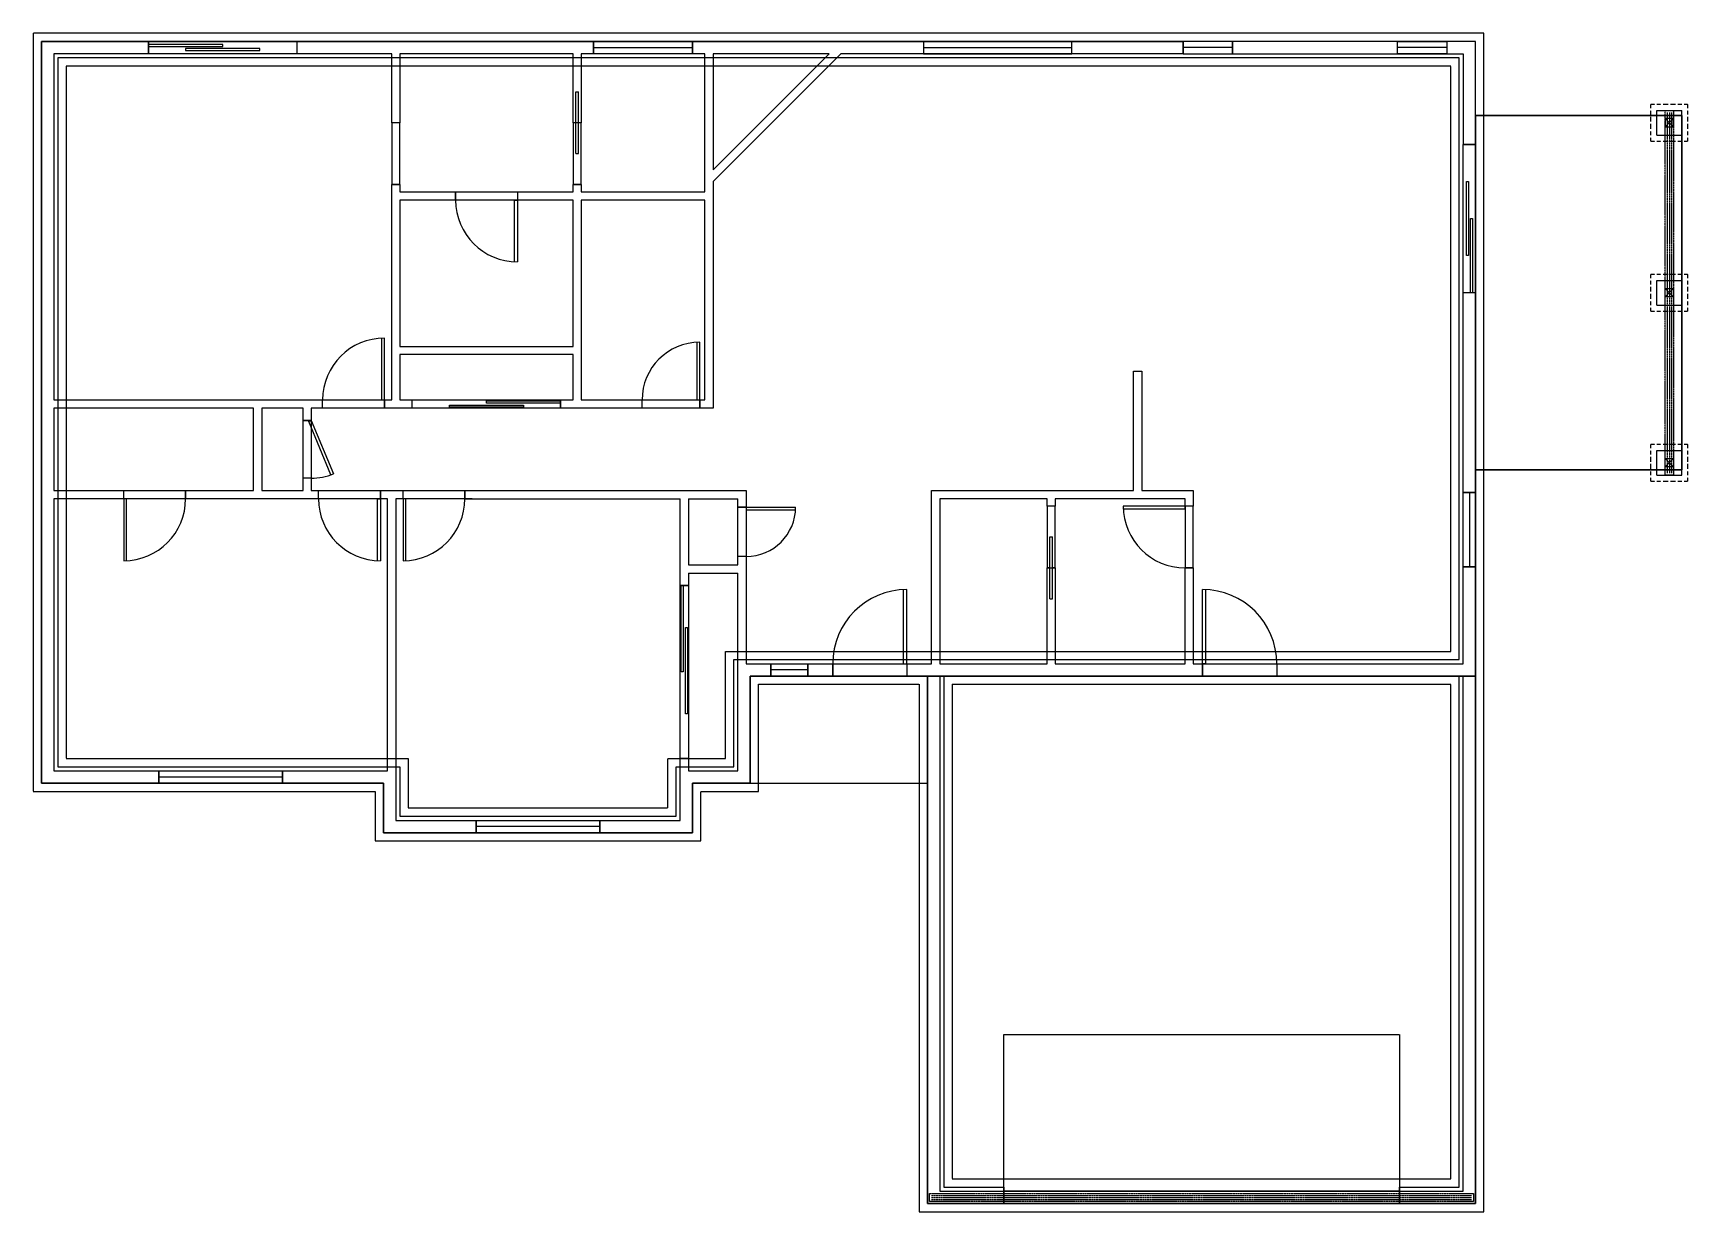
# Model space of a CAD drawing. Header units: millimetres. Extents: x -653 to 150, y -221 to 351.
import ezdxf

# ---------------------------------------------------------------- set-up
doc = ezdxf.new("R2010")
doc.units = ezdxf.units.MM
doc.linetypes.add('xref-Bishop-Overland-08$0$CENTER2', pattern=[1.125, 0.75, -0.125, 0.125, -0.125])
doc.linetypes.add('xref-Bishop-Overland-08$0$DASHED2', pattern=[0.375, 0.25, -0.125])
for name, color, linetype in [('xref-Bishop-Overland-08$0$A-FOOTPRINT', 5, 'Continuous'), ('xref-Bishop-Overland-08$0$A-GARAGE-DOOR', 1, 'xref-Bishop-Overland-08$0$DASHED2'), ('xref-Bishop-Overland-08$0$A-HEADER', 30, 'Continuous'), ('xref-Bishop-Overland-08$0$A-OPENING', 1, 'Continuous'), ('xref-Bishop-Overland-08$0$A-WALL', 54, 'Continuous'), ('xref-Bishop-Overland-08$0$R-BEAM', 1, 'xref-Bishop-Overland-08$0$CENTER2'), ('xref-Bishop-Overland-08$0$S-FOOTER', 9, 'xref-Bishop-Overland-08$0$DASHED2'), ('xref-Bishop-Overland-08$0$S-SLAB', 9, 'Continuous'), ('xref-Bishop-Overland-08$0$S-STEM-WALL', 8, 'Continuous')]:
    doc.layers.add(name, color=color, linetype=linetype)

msp = doc.modelspace()

# ---------------------------------------------------------------- linework, layer by layer
at = {"layer": 'xref-Bishop-Overland-08$0$A-FOOTPRINT'}
msp.add_line((-218.77, 39.37), (47.23, 39.37), dxfattribs=at)
for points in [[(47.23, 39.37), (47.23, 347.37), (-194.77, 347.37), (-194.77, 347.37), (-246.77, 347.37), (-246.77, 347.37), (-648.77, 347.37), (-648.77, -12.63), (-482.77, -12.63), (-482.77, -36.63), (-332.77, -36.63), (-332.77, -12.63), (-304.77, -12.63), (-304.77, 39.37), (-218.77, 39.37), (-149.01, 39.37)], [(147.23, 311.37), (47.23, 311.37), (47.23, 139.37), (147.23, 139.37)], [(-218.77, 39.37), (-304.77, 39.37), (-304.77, -12.63), (-218.77, -12.63)], [(47.23, 39.37), (-218.77, 39.37), (-218.77, -216.63), (47.23, -216.63)]]:
    msp.add_lwpolyline(points, close=True, dxfattribs=at)
at = {"layer": 'xref-Bishop-Overland-08$0$A-GARAGE-DOOR'}
msp.add_lwpolyline([(10.23, -210.63), (-181.77, -210.63), (-181.77, -134.55), (10.23, -134.55)], close=True, dxfattribs=at)
at = {"layer": 'xref-Bishop-Overland-08$0$A-HEADER'}
for points in [[(-524.77, 341.37), (-596.77, 341.37), (-596.77, 347.37), (-524.77, 347.37)], [(-332.77, 341.37), (-380.77, 341.37), (-380.77, 347.37), (-332.77, 347.37)], [(-220.77, 341.37), (-148.77, 341.37), (-148.77, 347.37), (-220.77, 347.37)], [(-94.77, 347.37), (-94.77, 341.37), (-70.77, 341.37), (-70.77, 347.37)], [(33.23, 347.37), (33.23, 341.37), (9.23, 341.37), (9.23, 347.37)], [(-474.77, 307.87), (-478.77, 307.87), (-478.77, 277.87), (-474.77, 277.87)], [(-390.77, 277.87), (-386.77, 277.87), (-386.77, 307.87), (-390.77, 307.87)], [(41.23, 225.37), (41.23, 297.37), (47.23, 297.37), (47.23, 225.37)], [(-417.77, 270.37), (-447.77, 270.37), (-447.77, 274.37), (-417.77, 274.37)], [(-482.27, 169.37), (-512.27, 169.37), (-512.27, 173.37), (-482.27, 173.37)], [(-396.77, 169.37), (-468.77, 169.37), (-468.77, 173.37), (-396.77, 173.37)], [(-329.27, 169.37), (-357.27, 169.37), (-357.27, 173.37), (-329.27, 173.37)], [(-517.77, 135.37), (-521.77, 135.37), (-521.77, 163.37), (-517.77, 163.37)], [(-578.77, 125.37), (-608.77, 125.37), (-608.77, 129.37), (-578.77, 129.37)], [(-484.27, 125.37), (-514.27, 125.37), (-514.27, 129.37), (-484.27, 129.37)], [(-443.27, 125.37), (-473.27, 125.37), (-473.27, 129.37), (-443.27, 129.37)], [(-306.77, 97.37), (-310.77, 97.37), (-310.77, 121.37), (-306.77, 121.37)], [(-160.77, 91.87), (-156.77, 91.87), (-156.77, 121.87), (-160.77, 121.87)], [(-93.77, 91.87), (-89.77, 91.87), (-89.77, 121.87), (-93.77, 121.87)], [(47.23, 92.37), (41.23, 92.37), (41.23, 128.37), (47.23, 128.37)], [(-334.77, -0.63), (-338.77, -0.63), (-338.77, 83.37), (-334.77, 83.37)], [(-276.77, 39.37), (-294.77, 39.37), (-294.77, 45.37), (-276.77, 45.37)], [(-228.77, 39.37), (-264.77, 39.37), (-264.77, 45.37), (-228.77, 45.37)], [(-49.27, 39.37), (-85.27, 39.37), (-85.27, 45.37), (-49.27, 45.37)], [(-531.77, -12.63), (-591.77, -12.63), (-591.77, -6.63), (-531.77, -6.63)], [(-377.77, -36.63), (-437.77, -36.63), (-437.77, -30.63), (-377.77, -30.63)], [(10.23, -216.63), (-181.77, -216.63), (-181.77, -210.63), (10.23, -210.63)]]:
    msp.add_lwpolyline(points, close=True, dxfattribs=at)
at = {"layer": 'xref-Bishop-Overland-08$0$A-OPENING'}
for p, q in [((-524.77, 347.37), (-596.77, 347.37)), ((-596.77, 347.37), (-596.77, 341.37)), ((-560.77, 345.87), (-596.77, 345.87)), ((-596.77, 345.87), (-596.77, 344.87)), ((-560.77, 344.87), (-560.77, 345.87)), ((-524.77, 347.37), (-524.77, 341.37)), ((-380.77, 347.37), (-332.77, 347.37)), ((-380.77, 347.37), (-380.77, 341.37)), ((-332.77, 341.37), (-332.77, 347.37)), ((-220.77, 347.37), (-148.77, 347.37)), ((-220.77, 347.37), (-220.77, 341.37)), ((-148.77, 341.37), (-148.77, 347.37)), ((-70.77, 347.37), (-94.77, 347.37)), ((-94.77, 341.37), (-94.77, 347.37)), ((-70.77, 347.37), (-70.77, 341.37)), ((33.23, 347.37), (9.23, 347.37)), ((9.23, 341.37), (9.23, 347.37)), ((33.23, 347.37), (33.23, 341.37)), ((-596.77, 344.87), (-560.77, 344.87)), ((-542.77, 343.87), (-578.77, 343.87)), ((-578.77, 343.87), (-578.77, 342.87)), ((-578.77, 342.87), (-542.77, 342.87)), ((-542.77, 342.87), (-542.77, 343.87)), ((-380.77, 344.37), (-332.77, 344.37)), ((-332.77, 341.37), (-380.77, 341.37)), ((-220.77, 344.37), (-148.77, 344.37)), ((-148.77, 341.37), (-220.77, 341.37)), ((-70.77, 344.37), (-94.77, 344.37)), ((-94.77, 341.37), (-70.77, 341.37)), ((33.23, 344.37), (9.23, 344.37)), ((9.23, 341.37), (33.23, 341.37)), ((-389.46, 292.87), (-389.46, 322.87)), ((-389.46, 322.87), (-388.09, 322.87)), ((-388.09, 292.87), (-388.09, 322.87)), ((-474.77, 307.87), (-478.77, 307.87)), ((-389.77, 307.87), (-390.77, 307.87)), ((-386.77, 307.87), (-387.77, 307.87)), ((47.23, 297.37), (41.23, 297.37)), ((47.23, 297.37), (47.23, 225.37)), ((-389.46, 292.87), (-388.09, 292.87)), ((-474.77, 277.87), (-478.77, 277.87)), ((-447.77, 274.37), (-447.77, 270.37)), ((-417.77, 274.37), (-417.77, 270.37)), ((-386.77, 277.87), (-390.77, 277.87)), ((42.73, 243.37), (42.73, 279.37)), ((42.73, 279.37), (43.73, 279.37)), ((43.73, 279.37), (43.73, 243.37)), ((-419.15, 240.37), (-419.15, 270.37)), ((-419.15, 270.37), (-417.77, 270.37)), ((-417.77, 270.37), (-417.77, 240.37)), ((44.73, 225.37), (44.73, 261.37)), ((44.73, 261.37), (45.73, 261.37)), ((45.73, 261.37), (45.73, 225.37)), ((43.73, 243.37), (42.73, 243.37)), ((47.23, 225.37), (41.23, 225.37)), ((45.73, 225.37), (44.73, 225.37)), ((-483.65, 203.37), (-483.65, 173.37)), ((-482.27, 173.37), (-482.27, 203.37)), ((-330.65, 201.33), (-330.65, 173.37)), ((-329.27, 173.37), (-329.27, 201.37)), ((-512.27, 169.37), (-512.27, 173.37)), ((-483.65, 173.37), (-482.27, 173.37)), ((-482.27, 169.37), (-482.27, 173.37)), ((-468.77, 169.37), (-468.77, 173.37)), ((-450.77, 170.87), (-414.77, 170.87)), ((-450.77, 169.87), (-450.77, 170.87)), ((-414.77, 169.87), (-450.77, 169.87)), ((-432.77, 172.87), (-396.77, 172.87)), ((-432.77, 171.87), (-432.77, 172.87)), ((-396.77, 171.87), (-432.77, 171.87)), ((-414.77, 170.87), (-414.77, 169.87)), ((-396.77, 169.37), (-396.77, 173.37)), ((-396.77, 172.87), (-396.77, 171.87)), ((-357.27, 169.37), (-357.27, 173.37)), ((-330.65, 173.37), (-329.27, 173.37)), ((-329.27, 169.37), (-329.27, 173.37)), ((-517.77, 163.37), (-521.77, 163.37)), ((-519.04, 162.84), (-517.77, 163.37)), ((-508.33, 136.97), (-519.04, 162.84)), ((-517.77, 163.37), (-507.06, 137.5)), ((-608.77, 125.37), (-608.77, 129.37)), ((-578.77, 125.37), (-578.77, 129.37)), ((-517.77, 135.37), (-521.77, 135.37)), ((-514.27, 125.37), (-514.27, 129.37)), ((-484.27, 125.37), (-484.27, 129.37)), ((-473.27, 125.37), (-473.27, 129.37)), ((-443.27, 125.37), (-443.27, 129.37)), ((-608.77, 125.37), (-608.77, 95.37)), ((-607.4, 125.37), (-608.77, 125.37)), ((-607.4, 95.37), (-607.4, 125.37)), ((-485.65, 95.37), (-485.65, 125.37)), ((-485.65, 125.37), (-484.27, 125.37)), ((-484.27, 125.37), (-484.27, 95.37)), ((-473.27, 125.37), (-473.27, 95.37)), ((-471.9, 125.37), (-473.27, 125.37)), ((-471.9, 95.37), (-471.9, 125.37)), ((-306.77, 121.37), (-282.77, 121.37)), ((-306.77, 121.37), (-306.77, 119.99)), ((-156.77, 121.87), (-160.77, 121.87)), ((-93.77, 121.87), (-123.77, 121.87)), ((-123.77, 120.49), (-93.77, 120.49)), ((-89.77, 121.87), (-93.77, 121.87)), ((-93.77, 120.49), (-93.77, 121.87)), ((41.23, 92.37), (41.23, 128.37)), ((47.23, 128.37), (41.23, 128.37)), ((44.23, 128.37), (44.23, 92.37)), ((47.23, 128.37), (47.23, 92.37)), ((-306.77, 119.99), (-282.81, 119.99)), ((-159.46, 106.87), (-158.09, 106.87)), ((-159.46, 76.87), (-159.46, 106.87)), ((-158.09, 76.87), (-158.09, 106.87)), ((-159.77, 91.87), (-160.77, 91.87)), ((-156.77, 91.87), (-157.77, 91.87)), ((-89.77, 91.87), (-93.77, 91.87)), ((41.23, 92.37), (47.23, 92.37)), ((-334.77, 83.37), (-338.77, 83.37)), ((-230.52, 81.37), (-230.52, 45.37)), ((-228.77, 45.37), (-228.77, 81.37)), ((-85.27, 45.37), (-85.27, 81.37)), ((-83.9, 81.37), (-83.9, 45.37)), ((-159.46, 76.87), (-158.09, 76.87)), ((-294.77, 45.37), (-276.77, 45.37)), ((-294.77, 45.37), (-294.77, 39.37)), ((-276.77, 42.37), (-294.77, 42.37)), ((-276.77, 39.37), (-276.77, 45.37)), ((-264.77, 45.37), (-264.77, 39.37)), ((-230.52, 45.37), (-228.77, 45.37)), ((-228.77, 45.37), (-228.77, 39.37)), ((-85.27, 45.37), (-85.27, 39.37)), ((-83.9, 45.37), (-85.27, 45.37)), ((-49.27, 45.37), (-49.27, 39.37)), ((-276.77, 39.37), (-294.77, 39.37)), ((-228.77, 39.37), (-264.77, 39.37)), ((-49.27, 39.37), (-85.27, 39.37)), ((-591.77, -6.63), (-531.77, -6.63)), ((-591.77, -6.63), (-591.77, -12.63)), ((-531.77, -12.63), (-531.77, -6.63)), ((-334.77, -0.63), (-338.77, -0.63)), ((-531.77, -9.63), (-591.77, -9.63)), ((-531.77, -12.63), (-591.77, -12.63)), ((-437.77, -30.63), (-377.77, -30.63)), ((-437.77, -30.63), (-437.77, -36.63)), ((-377.77, -36.63), (-377.77, -30.63)), ((-377.77, -33.63), (-437.77, -33.63)), ((-377.77, -36.63), (-437.77, -36.63))]:
    msp.add_line(p, q, dxfattribs=at)
for points in [[(-338.27, 83.37), (-337.27, 83.37), (-337.27, 41.45), (-338.27, 41.45)], [(-335.27, 20.98), (-336.27, 20.98), (-336.27, 62.98), (-335.27, 62.98)]]:
    msp.add_lwpolyline(points, close=True, dxfattribs=at)
msp.add_lwpolyline([(10.23, -210.63), (10.23, -216.63), (-181.77, -216.63), (-181.77, -210.63)], dxfattribs=at)
for centre, radius, start, end in [((-417.77, 270.37), 30, 180, 270), ((-482.27, 173.37), 30, 90, 180), ((-329.27, 173.37), 28, 90, 180), ((-517.77, 163.37), 28, 270, 292.5), ((-608.77, 125.37), 30, 270, 0), ((-484.27, 125.37), 30, 180, 270), ((-473.27, 125.37), 30, 270, 0), ((-306.77, 121.37), 24, 270, 0), ((-93.77, 121.87), 30, 180, 270), ((-228.77, 45.37), 36, 90, 180), ((-85.27, 45.37), 36, 0, 90)]:
    msp.add_arc(centre, radius, start, end, dxfattribs=at)
at = {"layer": 'xref-Bishop-Overland-08$0$A-WALL'}
for p, q in [((-648.77, -12.63), (-648.77, 347.37)), ((-648.77, 347.37), (-596.77, 347.37)), ((-524.77, 347.37), (-380.77, 347.37)), ((-332.77, 347.37), (-220.77, 347.37)), ((-246.77, 347.37), (-246.77, 347.37)), ((-148.77, 347.37), (-94.77, 347.37)), ((9.23, 347.37), (-70.77, 347.37)), ((47.23, 347.37), (33.23, 347.37)), ((47.23, 297.37), (47.23, 347.37)), ((-642.77, 341.37), (-642.77, 173.37)), ((-596.77, 341.37), (-642.77, 341.37)), ((-478.77, 341.37), (-524.77, 341.37)), ((-478.77, 307.87), (-478.77, 341.37)), ((-474.77, 341.37), (-474.77, 307.87)), ((-390.77, 341.37), (-474.77, 341.37)), ((-390.77, 307.87), (-390.77, 341.37)), ((-386.77, 341.37), (-386.77, 307.87)), ((-380.77, 341.37), (-386.77, 341.37)), ((-326.77, 341.37), (-332.77, 341.37)), ((-326.77, 274.37), (-326.77, 341.37)), ((-322.77, 341.37), (-322.77, 285.02)), ((-260.77, 341.37), (-322.77, 279.37)), ((-322.77, 285.02), (-266.43, 341.37)), ((-322.77, 341.37), (-322.77, 285.02)), ((-266.43, 341.37), (-322.77, 341.37)), ((-266.43, 341.37), (-322.77, 341.37)), ((-220.77, 341.37), (-260.77, 341.37)), ((-94.77, 341.37), (-148.77, 341.37)), ((-70.77, 341.37), (9.23, 341.37)), ((33.23, 341.37), (41.23, 341.37)), ((41.23, 341.37), (41.23, 297.37)), ((139.23, 305.87), (143.23, 309.87)), ((143.23, 305.87), (139.23, 309.87)), ((139.23, 305.87), (143.23, 309.87)), ((143.23, 305.87), (139.23, 309.87)), ((-478.77, 173.37), (-478.77, 277.87)), ((-474.77, 277.87), (-474.77, 274.37)), ((-474.77, 274.37), (-447.77, 274.37)), ((-417.77, 274.37), (-390.77, 274.37)), ((-390.77, 274.37), (-390.77, 277.87)), ((-386.77, 277.87), (-386.77, 274.37)), ((-386.77, 274.37), (-326.77, 274.37)), ((-322.77, 279.37), (-322.77, 169.37)), ((-474.77, 270.37), (-474.77, 199.37)), ((-447.77, 270.37), (-474.77, 270.37)), ((-390.77, 270.37), (-417.77, 270.37)), ((-390.77, 199.37), (-390.77, 270.37)), ((-386.77, 270.37), (-386.77, 173.37)), ((-326.77, 270.37), (-386.77, 270.37)), ((-326.77, 173.37), (-326.77, 270.37)), ((41.23, 128.37), (41.23, 225.37)), ((47.23, 225.37), (47.23, 128.37)), ((143.23, 227.37), (139.23, 223.37)), ((139.23, 227.37), (143.23, 223.37)), ((139.23, 227.37), (143.23, 223.37)), ((143.23, 227.37), (139.23, 223.37)), ((-474.77, 199.37), (-390.77, 199.37)), ((-390.77, 195.37), (-474.77, 195.37)), ((-474.77, 195.37), (-474.77, 173.37)), ((-390.77, 173.37), (-390.77, 195.37)), ((-118.77, 129.37), (-118.77, 187.37)), ((-118.77, 187.37), (-114.77, 187.37)), ((-114.77, 187.37), (-114.77, 129.37)), ((-642.77, 173.37), (-512.27, 173.37)), ((-545.77, 169.37), (-642.77, 169.37)), ((-642.77, 169.37), (-642.77, 129.37)), ((-545.77, 129.37), (-545.77, 169.37)), ((-541.77, 169.37), (-541.77, 129.37)), ((-521.77, 169.37), (-541.77, 169.37)), ((-521.77, 163.37), (-521.77, 169.37)), ((-512.27, 169.37), (-517.77, 169.37)), ((-517.77, 169.37), (-517.77, 163.37)), ((-482.27, 173.37), (-478.77, 173.37)), ((-476.77, 169.37), (-482.27, 169.37)), ((-468.77, 169.37), (-476.77, 169.37)), ((-474.77, 173.37), (-468.77, 173.37)), ((-396.77, 173.37), (-390.77, 173.37)), ((-357.27, 169.37), (-396.77, 169.37)), ((-386.77, 173.37), (-357.27, 173.37)), ((-329.27, 173.37), (-326.77, 173.37)), ((-322.77, 169.37), (-329.27, 169.37)), ((143.23, 144.87), (139.23, 140.87)), ((139.23, 144.87), (143.23, 140.87)), ((143.23, 144.87), (139.23, 140.87)), ((139.23, 144.87), (143.23, 140.87)), ((-642.77, 129.37), (-608.77, 129.37)), ((-578.77, 129.37), (-545.77, 129.37)), ((-541.77, 129.37), (-521.77, 129.37)), ((-521.77, 129.37), (-521.77, 135.37)), ((-517.77, 135.37), (-517.77, 129.37)), ((-517.77, 129.37), (-514.27, 129.37)), ((-484.27, 129.37), (-478.77, 129.37)), ((-478.77, 129.37), (-473.27, 129.37)), ((-443.27, 129.37), (-306.77, 129.37)), ((-306.77, 129.37), (-306.77, 121.37)), ((-216.77, 45.37), (-216.77, 129.37)), ((-216.77, 129.37), (-118.77, 129.37)), ((-114.77, 129.37), (-89.77, 129.37)), ((-89.77, 129.37), (-89.77, 121.87)), ((-642.77, 125.37), (-642.77, -6.63)), ((-608.77, 125.37), (-642.77, 125.37)), ((-514.27, 125.37), (-578.77, 125.37)), ((-480.77, 125.37), (-484.27, 125.37)), ((-480.77, -6.63), (-480.77, 125.37)), ((-476.77, 125.37), (-476.77, -12.63)), ((-473.27, 125.37), (-476.77, 125.37)), ((-439.77, 125.37), (-443.27, 125.37)), ((-443.27, 125.37), (-338.77, 125.37)), ((-338.77, 83.37), (-338.77, 125.37)), ((-334.77, 125.37), (-334.77, 93.37)), ((-334.77, 125.37), (-310.77, 125.37)), ((-310.77, 121.37), (-310.77, 125.37)), ((-306.77, 121.37), (-310.77, 121.37)), ((-212.77, 125.37), (-212.77, 45.37)), ((-160.77, 125.37), (-212.77, 125.37)), ((-160.77, 121.87), (-160.77, 125.37)), ((-93.77, 125.37), (-156.77, 125.37)), ((-156.77, 125.37), (-156.77, 121.87)), ((-93.77, 121.87), (-93.77, 125.37)), ((-310.77, 93.37), (-310.77, 97.37)), ((-306.77, 97.37), (-310.77, 97.37)), ((-306.77, 97.37), (-306.77, 45.37)), ((-334.77, 93.37), (-310.77, 93.37)), ((-334.77, 89.37), (-310.77, 89.37)), ((-334.77, 89.37), (-334.77, 83.37)), ((-310.77, -6.63), (-310.77, 89.37)), ((-160.77, 45.37), (-160.77, 91.87)), ((-156.77, 91.87), (-156.77, 45.37)), ((-93.77, 45.37), (-93.77, 91.87)), ((-89.77, 91.87), (-89.77, 45.37)), ((41.23, 45.37), (41.23, 92.37)), ((47.23, 92.37), (47.23, -216.63)), ((-334.77, 83.37), (-338.77, 83.37)), ((-306.77, 45.37), (-294.77, 45.37)), ((-276.77, 45.37), (-264.77, 45.37)), ((-228.77, 45.37), (-216.77, 45.37)), ((-212.77, 45.37), (-160.77, 45.37)), ((-156.77, 45.37), (-93.77, 45.37)), ((-89.77, 45.37), (-85.27, 45.37)), ((-49.27, 45.37), (41.23, 45.37)), ((-294.77, 39.37), (-304.77, 39.37)), ((-304.77, 39.37), (-304.77, -12.63)), ((-264.77, 39.37), (-276.77, 39.37)), ((-218.77, 39.37), (-228.77, 39.37)), ((-218.77, -216.63), (-218.77, 39.37)), ((-212.77, 39.37), (-212.77, -210.63)), ((-85.27, 39.37), (-212.77, 39.37)), ((41.23, 39.37), (-49.27, 39.37)), ((41.23, -210.63), (41.23, 39.37)), ((-642.77, -6.63), (-591.77, -6.63)), ((-531.77, -6.63), (-480.77, -6.63)), ((-338.77, -30.63), (-338.77, -0.63)), ((-334.77, -0.63), (-334.77, -6.63)), ((-334.77, -6.63), (-310.77, -6.63)), ((-591.77, -12.63), (-648.77, -12.63)), ((-482.77, -12.63), (-531.77, -12.63)), ((-482.77, -36.63), (-482.77, -12.63)), ((-476.77, -12.63), (-476.77, -30.63)), ((-338.77, -12.63), (-338.77, -12.63)), ((-332.77, -12.63), (-332.77, -36.63)), ((-304.77, -12.63), (-332.77, -12.63)), ((-304.77, -12.63), (-218.77, -12.63)), ((-476.77, -30.63), (-437.77, -30.63)), ((-377.77, -30.63), (-338.77, -30.63)), ((-437.77, -36.63), (-482.77, -36.63)), ((-332.77, -36.63), (-377.77, -36.63)), ((-181.77, -216.63), (-218.77, -216.63)), ((-212.77, -210.63), (-181.77, -210.63)), ((10.23, -210.63), (41.23, -210.63)), ((47.23, -216.63), (10.23, -216.63))]:
    msp.add_line(p, q, dxfattribs=at)
msp.add_lwpolyline([(47.23, 311.37), (147.23, 311.37), (147.23, 139.37), (47.23, 139.37)], dxfattribs=at)
for points in [[(143.23, 309.87), (139.23, 309.87), (139.23, 305.87), (143.23, 305.87)], [(143.23, 309.87), (139.23, 309.87), (139.23, 305.87), (143.23, 305.87)], [(143.23, 223.37), (139.23, 223.37), (139.23, 227.37), (143.23, 227.37)], [(143.23, 223.37), (139.23, 223.37), (139.23, 227.37), (143.23, 227.37)], [(143.23, 140.87), (139.23, 140.87), (139.23, 144.87), (143.23, 144.87)], [(143.23, 140.87), (139.23, 140.87), (139.23, 144.87), (143.23, 144.87)]]:
    msp.add_lwpolyline(points, close=True, dxfattribs=at)
at = {"layer": 'xref-Bishop-Overland-08$0$R-BEAM'}
for points in [[(139.23, 313.87), (143.23, 313.87), (143.23, 136.87), (139.23, 136.87), (139.23, 313.87)], [(-217.77, -215.63), (-217.77, -211.63), (46.22, -211.63), (46.22, -215.63), (-217.77, -215.63)]]:
    msp.add_lwpolyline(points, close=True, dxfattribs=at)
for points in [[(140.23, 312.87), (140.23, 137.87)], [(141.23, 312.87), (141.23, 137.87)], [(142.23, 312.87), (142.23, 137.87)], [(-216.77, -212.63), (45.22, -212.63)], [(-216.77, -213.63), (45.22, -213.63)], [(-216.77, -214.63), (45.22, -214.63)]]:
    msp.add_lwpolyline(points, dxfattribs=at)
at = {"layer": 'xref-Bishop-Overland-08$0$S-FOOTER'}
for p, q in [((-636.77, 335.37), (-636.77, -0.63)), ((35.23, 335.37), (-636.77, 335.37)), ((35.23, 51.37), (35.23, 335.37)), ((132.23, 314.98), (132.23, 316.87)), ((132.23, 316.87), (134.11, 316.87)), ((132.23, 311.92), (132.23, 313.87)), ((135.23, 316.87), (137.12, 316.87)), ((145.28, 316.87), (147.23, 316.87)), ((148.34, 316.87), (150.23, 316.87)), ((150.23, 314.98), (150.23, 316.87)), ((150.23, 311.92), (150.23, 313.87)), ((132.23, 301.87), (132.23, 303.76)), ((132.23, 298.87), (132.23, 300.75)), ((132.23, 298.87), (134.11, 298.87)), ((135.23, 298.87), (137.12, 298.87)), ((145.28, 298.87), (147.23, 298.87)), ((148.34, 298.87), (150.23, 298.87)), ((150.23, 301.87), (150.23, 303.76)), ((150.23, 298.87), (150.23, 300.75)), ((132.23, 232.48), (132.23, 234.37)), ((132.23, 234.37), (134.11, 234.37)), ((135.23, 234.37), (137.12, 234.37)), ((145.28, 234.37), (147.23, 234.37)), ((148.34, 234.37), (150.23, 234.37)), ((150.23, 232.48), (150.23, 234.37)), ((132.23, 229.42), (132.23, 231.37)), ((150.23, 229.42), (150.23, 231.37)), ((132.23, 219.37), (132.23, 221.26)), ((132.23, 216.37), (132.23, 218.25)), ((150.23, 219.37), (150.23, 221.26)), ((150.23, 216.37), (150.23, 218.25)), ((132.23, 216.37), (134.11, 216.37)), ((135.23, 216.37), (137.12, 216.37)), ((145.28, 216.37), (147.23, 216.37)), ((148.34, 216.37), (150.23, 216.37)), ((132.23, 149.98), (132.23, 151.87)), ((132.23, 151.87), (134.11, 151.87)), ((132.23, 146.92), (132.23, 148.87)), ((135.23, 151.87), (137.12, 151.87)), ((145.28, 151.87), (147.23, 151.87)), ((148.34, 151.87), (150.23, 151.87)), ((150.23, 149.98), (150.23, 151.87)), ((150.23, 146.92), (150.23, 148.87)), ((132.23, 136.87), (132.23, 138.76)), ((150.23, 136.87), (150.23, 138.76)), ((132.23, 133.87), (132.23, 135.75)), ((132.23, 133.87), (134.11, 133.87)), ((135.23, 133.87), (137.12, 133.87)), ((145.28, 133.87), (147.23, 133.87)), ((148.34, 133.87), (150.23, 133.87)), ((150.23, 133.87), (150.23, 135.75)), ((-316.77, 51.37), (35.23, 51.37)), ((-316.77, -0.63), (-316.77, 51.37)), ((-206.77, 35.37), (35.23, 35.37)), ((-636.77, -0.63), (-470.77, -0.63)), ((-470.77, -0.63), (-470.77, -24.63)), ((-344.77, -24.63), (-344.77, -0.63)), ((-344.77, -0.63), (-316.77, -0.63)), ((-470.77, -24.63), (-344.77, -24.63))]:
    msp.add_line(p, q, dxfattribs=at)
for points in [[(51.23, 181.37), (51.23, 351.37), (-190.77, 351.37), (-190.77, 351.37), (-250.77, 351.37), (-250.77, 351.37), (-652.77, 351.37), (-652.77, 181.37)], [(138.23, 316.87), (140.64, 316.87)], [(141.76, 316.87), (144.17, 316.87)], [(132.23, 308.4), (132.23, 310.81)], [(132.23, 304.87), (132.23, 307.28)], [(150.23, 308.4), (150.23, 310.81)], [(150.23, 304.87), (150.23, 307.28)], [(138.23, 298.87), (140.64, 298.87)], [(141.76, 298.87), (144.17, 298.87)], [(138.23, 234.37), (140.64, 234.37)], [(141.76, 234.37), (144.17, 234.37)], [(132.23, 225.9), (132.23, 228.31)], [(150.23, 225.9), (150.23, 228.31)], [(132.23, 222.37), (132.23, 224.78)], [(150.23, 222.37), (150.23, 224.78)], [(138.23, 216.37), (140.64, 216.37)], [(141.76, 216.37), (144.17, 216.37)], [(-652.77, 181.37), (-652.77, -16.63), (-486.77, -16.63), (-486.77, -40.63), (-328.77, -40.63), (-328.77, -16.63), (-300.77, -16.63), (-300.77, 35.37)], [(-300.77, 35.37), (-222.77, 35.37), (-222.77, -220.63), (51.23, -220.63), (51.23, 181.37)], [(132.23, 143.4), (132.23, 145.81)], [(138.23, 151.87), (140.64, 151.87)], [(141.76, 151.87), (144.17, 151.87)], [(150.23, 143.4), (150.23, 145.81)], [(132.23, 139.87), (132.23, 142.28)], [(150.23, 139.87), (150.23, 142.28)], [(138.23, 133.87), (140.64, 133.87)], [(141.76, 133.87), (144.17, 133.87)], [(-206.77, 35.37), (-206.77, -204.63), (35.23, -204.63), (35.23, 35.37)]]:
    msp.add_lwpolyline(points, dxfattribs=at)
at = {"layer": 'xref-Bishop-Overland-08$0$S-SLAB'}
msp.add_line((-304.77, -12.63), (-218.77, -12.63), dxfattribs=at)
at = {"layer": 'xref-Bishop-Overland-08$0$S-STEM-WALL'}
for p, q in [((-238.77, 339.37), (-238.77, 339.37)), ((-202.77, 339.37), (-202.77, 339.37)), ((135.23, 313.87), (147.23, 313.87)), ((135.23, 301.87), (135.23, 313.87)), ((147.23, 301.87), (147.23, 313.87)), ((135.23, 301.87), (147.23, 301.87)), ((135.23, 231.37), (147.23, 231.37)), ((135.23, 219.37), (135.23, 231.37)), ((147.23, 219.37), (147.23, 231.37)), ((135.23, 219.37), (147.23, 219.37)), ((135.23, 148.87), (147.23, 148.87)), ((135.23, 136.87), (135.23, 148.87)), ((147.23, 136.87), (147.23, 148.87)), ((135.23, 136.87), (147.23, 136.87)), ((-210.77, 47.37), (39.23, 47.37)), ((-210.77, 39.37), (39.23, 39.37))]:
    msp.add_line(p, q, dxfattribs=at)
for points in [[(-530.77, 347.37), (-648.77, 347.37), (-648.77, -12.63), (-482.77, -12.63), (-482.77, -36.63), (-332.77, -36.63), (-332.77, -12.63), (-304.77, -12.63), (-304.77, 39.37), (-218.77, 39.37), (-218.77, -216.63), (47.23, -216.63), (47.23, -12.63)], [(-194.77, 347.37), (-530.77, 347.37)], [(47.23, -12.63), (47.23, 347.37), (-194.77, 347.37)], [(-202.77, 339.37), (-640.77, 339.37), (-640.77, -4.63), (-474.77, -4.63), (-474.77, -28.63), (-340.77, -28.63), (-340.77, -4.63), (-312.77, -4.63), (-312.77, 47.37), (-210.77, 47.37)], [(39.23, 47.37), (39.23, 339.37), (-202.77, 339.37)], [(-210.77, 39.37), (-210.77, -208.63), (-181.77, -208.63), (-181.77, -216.63)], [(10.23, -216.63), (10.23, -208.63), (39.23, -208.63), (39.23, 39.37)]]:
    msp.add_lwpolyline(points, dxfattribs=at)
for points in [[(143.23, 309.87), (139.23, 309.87), (139.23, 305.87), (143.23, 305.87)], [(143.23, 223.37), (139.23, 223.37), (139.23, 227.37), (143.23, 227.37)], [(143.23, 140.87), (139.23, 140.87), (139.23, 144.87), (143.23, 144.87)]]:
    msp.add_lwpolyline(points, close=True, dxfattribs=at)

doc.saveas('drawing.dxf')
